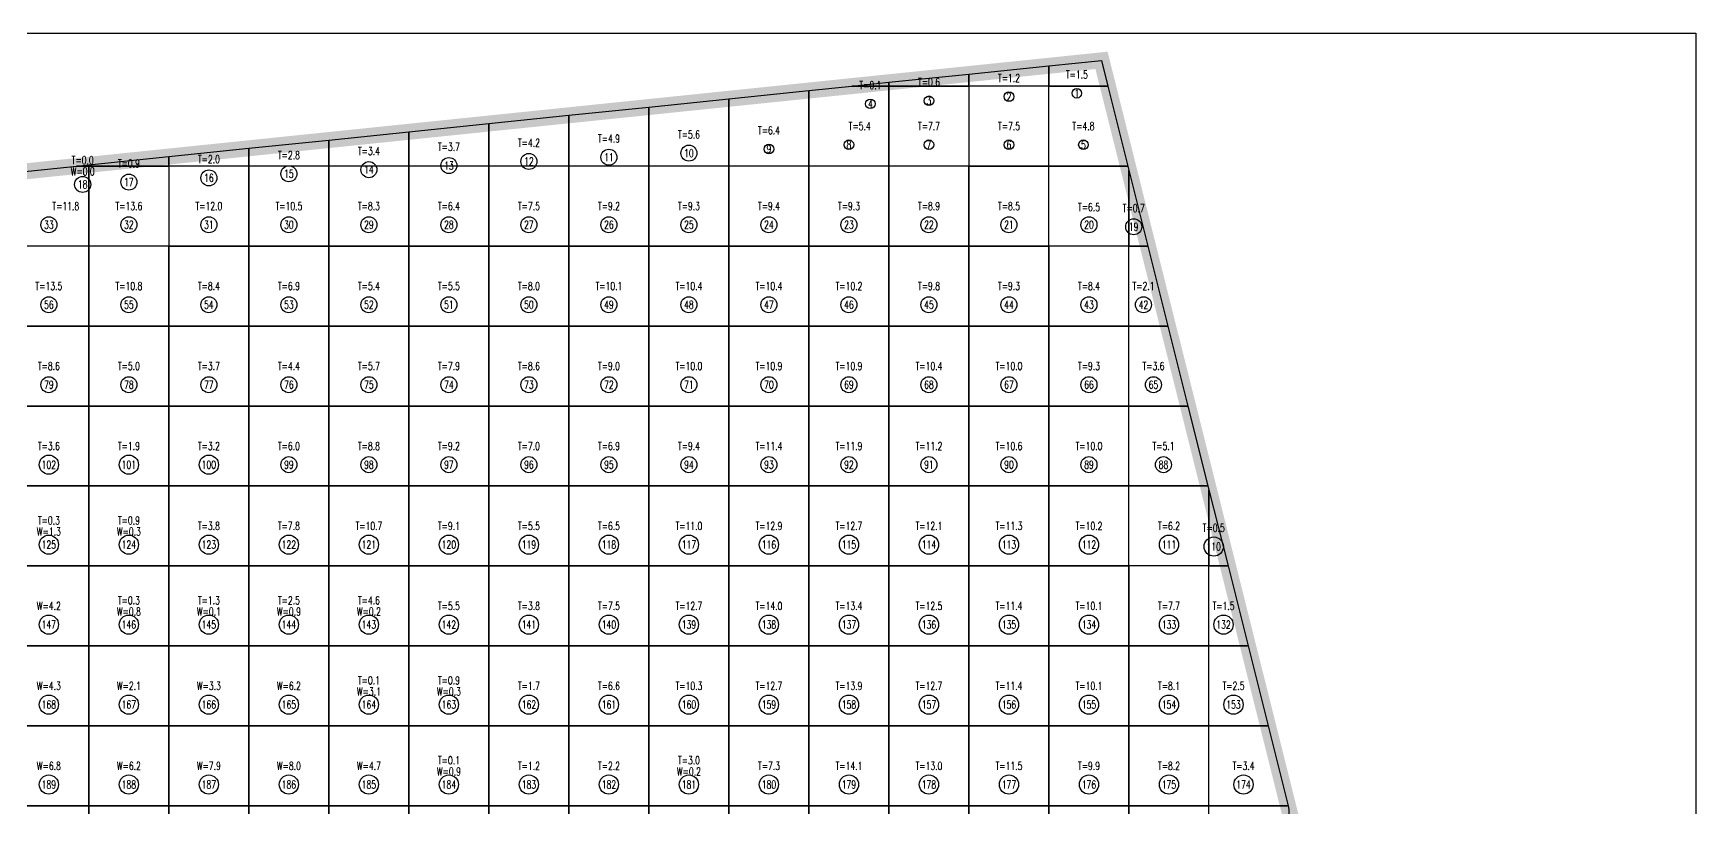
# Model space of a CAD drawing. Extents: x 4283 to 40403, y 1134 to 1764.
# Drawn here: x 13226.9 to 13313.5, y 1633.7 to 1674.1 of the extents above; entities that cross this region are included whole.
import ezdxf
from ezdxf.enums import TextEntityAlignment as Align

# ---------------------------------------------------------------- set-up
doc = ezdxf.new("R2010")
doc.units = 0
for name, color, linetype in [('tdz_14-3方格网', 2, 'Continuous'), ('tdz_14-3方格网计算', 7, 'Continuous'), ('tdz_土方计算图', 7, 'Continuous'), ('tdz_格田', 6, 'Continuous')]:
    doc.layers.add(name, color=color, linetype=linetype)
doc.styles.add('GLandNum', font='txt_____.ttf', dxfattribs={"width": 0.7, "height": 0.5})

msp = doc.modelspace()

# ---------------------------------------------------------------- linework, layer by layer
at = {"layer": 'tdz_14-3方格网', "linetype": 'Continuous'}
for points in [[(13275.61, 1671.968, 2831.192), (13275.61, 1671.338, 2831.193), (13271.443, 1671.338, 2831.403), (13271.443, 1671.538, 2831.401)], [(13279.776, 1672.398, 2830.983), (13279.776, 1671.338, 2830.977), (13275.61, 1671.338, 2831.193), (13275.61, 1671.968, 2831.192)], [(13282.847, 1671.338, 2830.842), (13279.776, 1671.338, 2830.977), (13279.776, 1672.398, 2830.983), (13282.512, 1672.68, 2830.845)], [(13267.276, 1671.108, 2831.611), (13267.276, 1667.172, 2831.59), (13263.11, 1667.172, 2831.808), (13263.11, 1670.678, 2831.82)], [(13269.511, 1671.338, 2831.498), (13271.443, 1671.338, 2831.403), (13271.443, 1667.172, 2831.382), (13267.276, 1667.172, 2831.59), (13267.276, 1671.108, 2831.611)], [(13271.443, 1671.538, 2831.401), (13271.443, 1671.338, 2831.403), (13269.511, 1671.338, 2831.498)], [(13271.443, 1667.172, 2831.382), (13271.443, 1671.338, 2831.403), (13275.61, 1671.338, 2831.193), (13275.61, 1667.172, 2831.182)], [(13275.61, 1671.338, 2831.193), (13275.61, 1667.172, 2831.182), (13279.776, 1667.172, 2830.982), (13279.776, 1671.338, 2830.977)], [(13279.776, 1671.338, 2830.977), (13282.847, 1671.338, 2830.842), (13283.89, 1667.172, 2830.833), (13279.776, 1667.172, 2830.982)], [(13258.943, 1670.248, 2832.029), (13258.943, 1667.172, 2832.028), (13254.776, 1667.172, 2832.246), (13254.776, 1669.818, 2832.239)], [(13263.11, 1670.678, 2831.82), (13263.11, 1667.172, 2831.808), (13258.943, 1667.172, 2832.028), (13258.943, 1670.248, 2832.029)], [(13250.61, 1669.388, 2832.448), (13250.61, 1667.172, 2832.465), (13246.443, 1667.172, 2832.642), (13246.443, 1668.958, 2832.637)], [(13254.776, 1669.818, 2832.239), (13254.776, 1667.172, 2832.246), (13250.61, 1667.172, 2832.465), (13250.61, 1669.388, 2832.448)], [(13242.276, 1668.528, 2832.806), (13242.276, 1667.172, 2832.81), (13238.11, 1667.172, 2832.978), (13238.11, 1668.098, 2832.976)], [(13246.443, 1668.958, 2832.637), (13246.443, 1667.172, 2832.642), (13242.276, 1667.172, 2832.81), (13242.276, 1668.528, 2832.806)], [(13233.943, 1667.668, 2833.146), (13233.943, 1667.172, 2833.147), (13229.776, 1667.172, 2833.315), (13229.776, 1667.238, 2833.315)], [(13238.11, 1668.098, 2832.976), (13238.11, 1667.172, 2832.978), (13233.943, 1667.172, 2833.147), (13233.943, 1667.668, 2833.146)], [(13229.131, 1667.172, 2833.342), (13229.776, 1667.172, 2833.315), (13229.776, 1663.005, 2833.367), (13225.61, 1663.005, 2833.516), (13225.61, 1666.808, 2833.485)], [(13229.776, 1667.238, 2833.315), (13229.776, 1667.172, 2833.315), (13229.131, 1667.172, 2833.342)], [(13229.776, 1663.005, 2833.367), (13229.776, 1667.172, 2833.315), (13233.943, 1667.172, 2833.147), (13233.943, 1663.005, 2833.219)], [(13233.943, 1667.172, 2833.147), (13233.943, 1663.005, 2833.219), (13238.11, 1663.005, 2833.07), (13238.11, 1667.172, 2832.978)], [(13238.11, 1667.172, 2832.978), (13238.11, 1663.005, 2833.07), (13242.276, 1663.005, 2832.901), (13242.276, 1667.172, 2832.81)], [(13242.276, 1667.172, 2832.81), (13242.276, 1663.005, 2832.901), (13246.443, 1663.005, 2832.841), (13246.443, 1667.172, 2832.642)], [(13246.443, 1667.172, 2832.642), (13246.443, 1663.005, 2832.841), (13250.61, 1663.005, 2832.656), (13250.61, 1667.172, 2832.465)], [(13250.61, 1667.172, 2832.465), (13250.61, 1663.005, 2832.656), (13254.776, 1663.005, 2832.235), (13254.776, 1667.172, 2832.246)], [(13254.776, 1667.172, 2832.246), (13254.776, 1663.005, 2832.235), (13258.943, 1663.005, 2832.012), (13258.943, 1667.172, 2832.028)], [(13258.943, 1667.172, 2832.028), (13258.943, 1663.005, 2832.012), (13263.11, 1663.005, 2831.798), (13263.11, 1667.172, 2831.808)], [(13263.11, 1667.172, 2831.808), (13263.11, 1663.005, 2831.798), (13267.276, 1663.005, 2831.59), (13267.276, 1667.172, 2831.59)], [(13267.276, 1667.172, 2831.59), (13267.276, 1663.005, 2831.59), (13271.443, 1663.005, 2831.39), (13271.443, 1667.172, 2831.382)], [(13271.443, 1667.172, 2831.382), (13271.443, 1663.005, 2831.39), (13275.61, 1663.005, 2831.191), (13275.61, 1667.172, 2831.182)], [(13275.61, 1667.172, 2831.182), (13275.61, 1663.005, 2831.191), (13279.776, 1663.005, 2830.991), (13279.776, 1667.172, 2830.982)], [(13283.943, 1666.958, 2830.833), (13283.943, 1663.005, 2830.833), (13279.776, 1663.005, 2830.991), (13279.776, 1667.172, 2830.982), (13283.89, 1667.172, 2830.833)], [(13284.932, 1663.005, 2830.833), (13283.943, 1663.005, 2830.833), (13283.943, 1666.958, 2830.833)], [(13225.61, 1663.005, 2833.516), (13225.61, 1658.838, 2833.7), (13229.776, 1658.838, 2833.492), (13229.776, 1663.005, 2833.367)], [(13229.776, 1663.005, 2833.367), (13229.776, 1658.838, 2833.492), (13233.943, 1658.838, 2833.497), (13233.943, 1663.005, 2833.219)], [(13233.943, 1663.005, 2833.219), (13233.943, 1658.838, 2833.497), (13238.11, 1658.838, 2833.256), (13238.11, 1663.005, 2833.07)], [(13238.11, 1663.005, 2833.07), (13238.11, 1658.838, 2833.256), (13242.276, 1658.838, 2833.159), (13242.276, 1663.005, 2832.901)], [(13242.276, 1663.005, 2832.901), (13242.276, 1658.838, 2833.159), (13246.443, 1658.838, 2832.841), (13246.443, 1663.005, 2832.841)], [(13246.443, 1663.005, 2832.841), (13246.443, 1658.838, 2832.841), (13250.61, 1658.838, 2832.526), (13250.61, 1663.005, 2832.656)], [(13250.61, 1663.005, 2832.656), (13250.61, 1658.838, 2832.526), (13254.776, 1658.838, 2832.273), (13254.776, 1663.005, 2832.235)], [(13254.776, 1663.005, 2832.235), (13254.776, 1658.838, 2832.273), (13258.943, 1658.838, 2832.032), (13258.943, 1663.005, 2832.012)], [(13258.943, 1663.005, 2832.012), (13258.943, 1658.838, 2832.032), (13263.11, 1658.838, 2831.81), (13263.11, 1663.005, 2831.798)], [(13263.11, 1663.005, 2831.798), (13263.11, 1658.838, 2831.81), (13267.276, 1658.838, 2831.601), (13267.276, 1663.005, 2831.59)], [(13267.276, 1663.005, 2831.59), (13267.276, 1658.838, 2831.601), (13271.443, 1658.838, 2831.401), (13271.443, 1663.005, 2831.39)], [(13271.443, 1663.005, 2831.39), (13271.443, 1658.838, 2831.401), (13275.61, 1658.838, 2831.201), (13275.61, 1663.005, 2831.191)], [(13275.61, 1663.005, 2831.191), (13275.61, 1658.838, 2831.201), (13279.776, 1658.838, 2831.002), (13279.776, 1663.005, 2830.991)], [(13279.776, 1663.005, 2830.991), (13279.776, 1658.838, 2831.002), (13283.943, 1658.838, 2830.833), (13283.943, 1663.005, 2830.833)], [(13283.943, 1663.005, 2830.833), (13284.932, 1663.005, 2830.833), (13285.974, 1658.838, 2830.833), (13283.943, 1658.838, 2830.833)], [(13225.61, 1658.838, 2833.7), (13225.61, 1654.672, 2833.858), (13229.776, 1654.672, 2833.83), (13229.776, 1658.838, 2833.492)], [(13229.776, 1658.838, 2833.492), (13229.776, 1654.672, 2833.83), (13233.943, 1654.672, 2833.677), (13233.943, 1658.838, 2833.497)], [(13233.943, 1658.838, 2833.497), (13233.943, 1654.672, 2833.677), (13238.11, 1654.672, 2833.386), (13238.11, 1658.838, 2833.256)], [(13238.11, 1658.838, 2833.256), (13238.11, 1654.672, 2833.386), (13242.276, 1654.672, 2833.075), (13242.276, 1658.838, 2833.159)], [(13242.276, 1658.838, 2833.159), (13242.276, 1654.672, 2833.075), (13246.443, 1654.672, 2832.77), (13246.443, 1658.838, 2832.841)], [(13246.443, 1658.838, 2832.841), (13246.443, 1654.672, 2832.77), (13250.61, 1654.672, 2832.564), (13250.61, 1658.838, 2832.526)], [(13250.61, 1658.838, 2832.526), (13250.61, 1654.672, 2832.564), (13254.776, 1654.672, 2832.395), (13254.776, 1658.838, 2832.273)], [(13254.776, 1658.838, 2832.273), (13254.776, 1654.672, 2832.395), (13258.943, 1654.672, 2832.154), (13258.943, 1658.838, 2832.032)], [(13258.943, 1658.838, 2832.032), (13258.943, 1654.672, 2832.154), (13263.11, 1654.672, 2831.871), (13263.11, 1658.838, 2831.81)], [(13263.11, 1658.838, 2831.81), (13263.11, 1654.672, 2831.871), (13267.276, 1654.672, 2831.609), (13267.276, 1658.838, 2831.601)], [(13267.276, 1658.838, 2831.601), (13267.276, 1654.672, 2831.609), (13271.443, 1654.672, 2831.418), (13271.443, 1658.838, 2831.401)], [(13271.443, 1658.838, 2831.401), (13271.443, 1654.672, 2831.418), (13275.61, 1654.672, 2831.224), (13275.61, 1658.838, 2831.201)], [(13275.61, 1658.838, 2831.201), (13275.61, 1654.672, 2831.224), (13279.776, 1654.672, 2831.026), (13279.776, 1658.838, 2831.002)], [(13279.776, 1658.838, 2831.002), (13279.776, 1654.672, 2831.026), (13283.943, 1654.672, 2830.833), (13283.943, 1658.838, 2830.833)], [(13283.943, 1658.838, 2830.833), (13285.974, 1658.838, 2830.833), (13287.017, 1654.672, 2830.833), (13283.943, 1654.672, 2830.833)], [(13225.61, 1654.672, 2833.858), (13225.61, 1650.505, 2834.085), (13229.776, 1650.505, 2833.926), (13229.776, 1654.672, 2833.83)], [(13229.776, 1654.672, 2833.83), (13229.776, 1650.505, 2833.926), (13233.943, 1650.505, 2833.633), (13233.943, 1654.672, 2833.677)], [(13233.943, 1654.672, 2833.677), (13233.943, 1650.505, 2833.633), (13238.11, 1650.505, 2833.339), (13238.11, 1654.672, 2833.386)], [(13238.11, 1654.672, 2833.386), (13238.11, 1650.505, 2833.339), (13242.276, 1650.505, 2833.014), (13242.276, 1654.672, 2833.075)], [(13242.276, 1654.672, 2833.075), (13242.276, 1650.505, 2833.014), (13246.443, 1650.505, 2832.725), (13246.443, 1654.672, 2832.77)], [(13246.443, 1654.672, 2832.77), (13246.443, 1650.505, 2832.725), (13250.61, 1650.505, 2832.616), (13250.61, 1654.672, 2832.564)], [(13250.61, 1654.672, 2832.564), (13250.61, 1650.505, 2832.616), (13254.776, 1650.505, 2832.543), (13254.776, 1654.672, 2832.395)], [(13254.776, 1654.672, 2832.395), (13254.776, 1650.505, 2832.543), (13258.943, 1650.505, 2832.193), (13258.943, 1654.672, 2832.154)], [(13258.943, 1654.672, 2832.154), (13258.943, 1650.505, 2832.193), (13263.11, 1650.505, 2831.876), (13263.11, 1654.672, 2831.871)], [(13263.11, 1654.672, 2831.871), (13263.11, 1650.505, 2831.876), (13267.276, 1650.505, 2831.613), (13267.276, 1654.672, 2831.609)], [(13267.276, 1654.672, 2831.609), (13267.276, 1650.505, 2831.613), (13271.443, 1650.505, 2831.421), (13271.443, 1654.672, 2831.418)], [(13271.443, 1654.672, 2831.418), (13271.443, 1650.505, 2831.421), (13275.61, 1650.505, 2831.23), (13275.61, 1654.672, 2831.224)], [(13275.61, 1654.672, 2831.224), (13275.61, 1650.505, 2831.23), (13279.776, 1650.505, 2831.039), (13279.776, 1654.672, 2831.026)], [(13279.776, 1654.672, 2831.026), (13279.776, 1650.505, 2831.039), (13283.943, 1650.505, 2830.854), (13283.943, 1654.672, 2830.833)], [(13283.943, 1654.672, 2830.833), (13287.017, 1654.672, 2830.833), (13288.059, 1650.505, 2830.833), (13283.943, 1650.505, 2830.854)], [(13225.61, 1650.505, 2834.085), (13225.61, 1646.338, 2834.344), (13229.776, 1646.338, 2834.107), (13229.776, 1650.505, 2833.926)], [(13229.776, 1650.505, 2833.926), (13229.776, 1646.338, 2834.107), (13233.943, 1646.338, 2833.718), (13233.943, 1650.505, 2833.633)], [(13233.943, 1650.505, 2833.633), (13233.943, 1646.338, 2833.718), (13238.11, 1646.338, 2833.419), (13238.11, 1650.505, 2833.339)], [(13238.11, 1650.505, 2833.339), (13238.11, 1646.338, 2833.419), (13242.276, 1646.338, 2832.953), (13242.276, 1650.505, 2833.014)], [(13242.276, 1650.505, 2833.014), (13242.276, 1646.338, 2832.953), (13246.443, 1646.338, 2832.793), (13246.443, 1650.505, 2832.725)], [(13246.443, 1650.505, 2832.725), (13246.443, 1646.338, 2832.793), (13250.61, 1646.338, 2832.717), (13250.61, 1650.505, 2832.616)], [(13250.61, 1650.505, 2832.616), (13250.61, 1646.338, 2832.717), (13254.776, 1646.338, 2832.596), (13254.776, 1650.505, 2832.543)], [(13254.776, 1650.505, 2832.543), (13254.776, 1646.338, 2832.596), (13258.943, 1646.338, 2832.154), (13258.943, 1650.505, 2832.193)], [(13258.943, 1650.505, 2832.193), (13258.943, 1646.338, 2832.154), (13263.11, 1646.338, 2831.81), (13263.11, 1650.505, 2831.876)], [(13263.11, 1650.505, 2831.876), (13263.11, 1646.338, 2831.81), (13267.276, 1646.338, 2831.624), (13267.276, 1650.505, 2831.613)], [(13267.276, 1650.505, 2831.613), (13267.276, 1646.338, 2831.624), (13271.443, 1646.338, 2831.434), (13271.443, 1650.505, 2831.421)], [(13271.443, 1650.505, 2831.421), (13271.443, 1646.338, 2831.434), (13275.61, 1646.338, 2831.244), (13275.61, 1650.505, 2831.23)], [(13275.61, 1650.505, 2831.23), (13275.61, 1646.338, 2831.244), (13279.776, 1646.338, 2831.072), (13279.776, 1650.505, 2831.039)], [(13279.776, 1650.505, 2831.039), (13279.776, 1646.338, 2831.072), (13283.943, 1646.338, 2830.901), (13283.943, 1650.505, 2830.854)], [(13288.11, 1650.302, 2830.833), (13288.11, 1646.338, 2830.833), (13283.943, 1646.338, 2830.901), (13283.943, 1650.505, 2830.854), (13288.059, 1650.505, 2830.833)], [(13289.101, 1646.338, 2830.833), (13288.11, 1646.338, 2830.833), (13288.11, 1650.302, 2830.833)], [(13225.61, 1646.338, 2834.344), (13225.61, 1642.172, 2834.492), (13229.776, 1642.172, 2834.09), (13229.776, 1646.338, 2834.107)], [(13229.776, 1646.338, 2834.107), (13229.776, 1642.172, 2834.09), (13233.943, 1642.172, 2833.77), (13233.943, 1646.338, 2833.718)], [(13233.943, 1646.338, 2833.718), (13233.943, 1642.172, 2833.77), (13238.11, 1642.172, 2833.708), (13238.11, 1646.338, 2833.419)], [(13238.11, 1646.338, 2833.419), (13238.11, 1642.172, 2833.708), (13242.276, 1642.172, 2833.604), (13242.276, 1646.338, 2832.953)], [(13242.276, 1646.338, 2832.953), (13242.276, 1642.172, 2833.604), (13246.443, 1642.172, 2833.056), (13246.443, 1646.338, 2832.793)], [(13246.443, 1646.338, 2832.793), (13246.443, 1642.172, 2833.056), (13250.61, 1642.172, 2832.916), (13250.61, 1646.338, 2832.717)], [(13250.61, 1646.338, 2832.717), (13250.61, 1642.172, 2832.916), (13254.776, 1642.172, 2832.617), (13254.776, 1646.338, 2832.596)], [(13254.776, 1646.338, 2832.596), (13254.776, 1642.172, 2832.617), (13258.943, 1642.172, 2832.136), (13258.943, 1646.338, 2832.154)], [(13258.943, 1646.338, 2832.154), (13258.943, 1642.172, 2832.136), (13263.11, 1642.172, 2831.852), (13263.11, 1646.338, 2831.81)], [(13263.11, 1646.338, 2831.81), (13263.11, 1642.172, 2831.852), (13267.276, 1642.172, 2831.639), (13267.276, 1646.338, 2831.624)], [(13267.276, 1646.338, 2831.624), (13267.276, 1642.172, 2831.639), (13271.443, 1642.172, 2831.46), (13271.443, 1646.338, 2831.434)], [(13271.443, 1646.338, 2831.434), (13271.443, 1642.172, 2831.46), (13275.61, 1642.172, 2831.289), (13275.61, 1646.338, 2831.244)], [(13275.61, 1646.338, 2831.244), (13275.61, 1642.172, 2831.289), (13279.776, 1642.172, 2831.117), (13279.776, 1646.338, 2831.072)], [(13279.776, 1646.338, 2831.072), (13279.776, 1642.172, 2831.117), (13283.943, 1642.172, 2830.943), (13283.943, 1646.338, 2830.901)], [(13283.943, 1646.338, 2830.901), (13283.943, 1642.172, 2830.943), (13288.11, 1642.172, 2830.833), (13288.11, 1646.338, 2830.833)], [(13288.11, 1646.338, 2830.833), (13289.101, 1646.338, 2830.833), (13290.144, 1642.172, 2830.833), (13288.11, 1642.172, 2830.833)], [(13225.61, 1642.172, 2834.492), (13225.61, 1638.005, 2834.43), (13229.776, 1638.005, 2834.188), (13229.776, 1642.172, 2834.09)], [(13229.776, 1642.172, 2834.09), (13229.776, 1638.005, 2834.188), (13233.943, 1638.005, 2834.041), (13233.943, 1642.172, 2833.77)], [(13233.943, 1642.172, 2833.77), (13233.943, 1638.005, 2834.041), (13238.11, 1638.005, 2833.922), (13238.11, 1642.172, 2833.708)], [(13238.11, 1642.172, 2833.708), (13238.11, 1638.005, 2833.922), (13242.276, 1638.005, 2833.668), (13242.276, 1642.172, 2833.604)], [(13242.276, 1642.172, 2833.604), (13242.276, 1638.005, 2833.668), (13246.443, 1638.005, 2833.327), (13246.443, 1642.172, 2833.056)], [(13246.443, 1642.172, 2833.056), (13246.443, 1638.005, 2833.327), (13250.61, 1638.005, 2833.008), (13250.61, 1642.172, 2832.916)], [(13250.61, 1642.172, 2832.916), (13250.61, 1638.005, 2833.008), (13254.776, 1638.005, 2832.684), (13254.776, 1642.172, 2832.617)], [(13254.776, 1642.172, 2832.617), (13254.776, 1638.005, 2832.684), (13258.943, 1638.005, 2832.333), (13258.943, 1642.172, 2832.136)], [(13258.943, 1642.172, 2832.136), (13258.943, 1638.005, 2832.333), (13263.11, 1638.005, 2832.108), (13263.11, 1642.172, 2831.852)], [(13263.11, 1642.172, 2831.852), (13263.11, 1638.005, 2832.108), (13267.276, 1638.005, 2831.659), (13267.276, 1642.172, 2831.639)], [(13267.276, 1642.172, 2831.639), (13267.276, 1638.005, 2831.659), (13271.443, 1638.005, 2831.484), (13271.443, 1642.172, 2831.46)], [(13271.443, 1642.172, 2831.46), (13271.443, 1638.005, 2831.484), (13275.61, 1638.005, 2831.31), (13275.61, 1642.172, 2831.289)], [(13275.61, 1642.172, 2831.289), (13275.61, 1638.005, 2831.31), (13279.776, 1638.005, 2831.146), (13279.776, 1642.172, 2831.117)], [(13279.776, 1642.172, 2831.117), (13279.776, 1638.005, 2831.146), (13283.943, 1638.005, 2830.988), (13283.943, 1642.172, 2830.943)], [(13283.943, 1642.172, 2830.943), (13283.943, 1638.005, 2830.988), (13288.11, 1638.005, 2830.833), (13288.11, 1642.172, 2830.833)], [(13288.11, 1642.172, 2830.833), (13290.144, 1642.172, 2830.833), (13291.186, 1638.005, 2830.833), (13288.11, 1638.005, 2830.833)], [(13225.61, 1638.005, 2834.43), (13225.61, 1633.838, 2834.702), (13229.776, 1633.838, 2834.367), (13229.776, 1638.005, 2834.188)], [(13229.776, 1638.005, 2834.188), (13229.776, 1633.838, 2834.367), (13233.943, 1633.838, 2834.151), (13233.943, 1638.005, 2834.041)], [(13233.943, 1638.005, 2834.041), (13233.943, 1633.838, 2834.151), (13238.11, 1633.838, 2834.018), (13238.11, 1638.005, 2833.922)], [(13238.11, 1638.005, 2833.922), (13238.11, 1633.838, 2834.018), (13242.276, 1633.838, 2833.673), (13242.276, 1638.005, 2833.668)], [(13242.276, 1638.005, 2833.668), (13242.276, 1633.838, 2833.673), (13246.443, 1633.838, 2833.324), (13246.443, 1638.005, 2833.327)], [(13246.443, 1638.005, 2833.327), (13246.443, 1633.838, 2833.324), (13250.61, 1633.838, 2832.99), (13250.61, 1638.005, 2833.008)], [(13250.61, 1638.005, 2833.008), (13250.61, 1633.838, 2832.99), (13254.776, 1633.838, 2832.778), (13254.776, 1638.005, 2832.684)], [(13254.776, 1638.005, 2832.684), (13254.776, 1633.838, 2832.778), (13258.943, 1633.838, 2832.687), (13258.943, 1638.005, 2832.333)], [(13258.943, 1638.005, 2832.333), (13258.943, 1633.838, 2832.687), (13263.11, 1633.838, 2832.442), (13263.11, 1638.005, 2832.108)], [(13263.11, 1638.005, 2832.108), (13263.11, 1633.838, 2832.442), (13267.276, 1633.838, 2831.714), (13267.276, 1638.005, 2831.659)], [(13267.276, 1638.005, 2831.659), (13267.276, 1633.838, 2831.714), (13271.443, 1633.838, 2831.509), (13271.443, 1638.005, 2831.484)], [(13271.443, 1638.005, 2831.484), (13271.443, 1633.838, 2831.509), (13275.61, 1633.838, 2831.352), (13275.61, 1638.005, 2831.31)], [(13275.61, 1638.005, 2831.31), (13275.61, 1633.838, 2831.352), (13279.776, 1633.838, 2831.193), (13279.776, 1638.005, 2831.146)], [(13279.776, 1638.005, 2831.146), (13279.776, 1633.838, 2831.193), (13283.943, 1633.838, 2831.036), (13283.943, 1638.005, 2830.988)], [(13283.943, 1638.005, 2830.988), (13283.943, 1633.838, 2831.036), (13288.11, 1633.838, 2830.878), (13288.11, 1638.005, 2830.833)], [(13288.11, 1638.005, 2830.833), (13291.186, 1638.005, 2830.833), (13292.228, 1633.838, 2830.833), (13288.11, 1633.838, 2830.878)], [(13225.61, 1633.838, 2834.702), (13225.61, 1629.672, 2834.764), (13229.776, 1629.672, 2834.551), (13229.776, 1633.838, 2834.367)], [(13229.776, 1633.838, 2834.367), (13229.776, 1629.672, 2834.551), (13233.943, 1629.672, 2834.338), (13233.943, 1633.838, 2834.151)], [(13233.943, 1633.838, 2834.151), (13233.943, 1629.672, 2834.338), (13238.11, 1629.672, 2834.021), (13238.11, 1633.838, 2834.018)], [(13238.11, 1633.838, 2834.018), (13238.11, 1629.672, 2834.021), (13242.276, 1629.672, 2833.628), (13242.276, 1633.838, 2833.673)], [(13242.276, 1633.838, 2833.673), (13242.276, 1629.672, 2833.628), (13246.443, 1629.672, 2833.468), (13246.443, 1633.838, 2833.324)], [(13246.443, 1633.838, 2833.324), (13246.443, 1629.672, 2833.468), (13250.61, 1629.672, 2833.09), (13250.61, 1633.838, 2832.99)], [(13250.61, 1633.838, 2832.99), (13250.61, 1629.672, 2833.09), (13254.776, 1629.672, 2833.113), (13254.776, 1633.838, 2832.778)], [(13254.776, 1633.838, 2832.778), (13254.776, 1629.672, 2833.113), (13258.943, 1629.672, 2832.747), (13258.943, 1633.838, 2832.687)], [(13258.943, 1633.838, 2832.687), (13258.943, 1629.672, 2832.747), (13263.11, 1629.672, 2832.267), (13263.11, 1633.838, 2832.442)], [(13263.11, 1633.838, 2832.442), (13263.11, 1629.672, 2832.267), (13267.276, 1629.672, 2831.713), (13267.276, 1633.838, 2831.714)], [(13267.276, 1633.838, 2831.714), (13267.276, 1629.672, 2831.713), (13271.443, 1629.672, 2831.557), (13271.443, 1633.838, 2831.509)], [(13271.443, 1633.838, 2831.509), (13271.443, 1629.672, 2831.557), (13275.61, 1629.672, 2831.4), (13275.61, 1633.838, 2831.352)], [(13275.61, 1633.838, 2831.352), (13275.61, 1629.672, 2831.4), (13279.776, 1629.672, 2831.242), (13279.776, 1633.838, 2831.193)], [(13279.776, 1633.838, 2831.193), (13279.776, 1629.672, 2831.242), (13283.943, 1629.672, 2831.082), (13283.943, 1633.838, 2831.036)], [(13283.943, 1633.838, 2831.036), (13283.943, 1629.672, 2831.082), (13288.11, 1629.672, 2830.922), (13288.11, 1633.838, 2830.878)], [(13292.276, 1633.645, 2830.833), (13292.276, 1629.672, 2830.833), (13288.11, 1629.672, 2830.922), (13288.11, 1633.838, 2830.878), (13292.228, 1633.838, 2830.833)]]:
    msp.add_polyline3d(points, close=True, dxfattribs=at)
at = {"layer": 'tdz_14-3方格网计算', "color": 7, "linetype": 'Continuous'}
for centre, radius in [((13277.693, 1670.788), 0.25), ((13281.228, 1670.966), 0.25), ((13270.477, 1670.416), 0.25), ((13273.526, 1670.573), 0.25), ((13269.36, 1668.283), 0.25), ((13273.526, 1668.283), 0.25), ((13277.693, 1668.283), 0.25), ((13281.572, 1668.283), 0.25), ((13248.526, 1667.2), 0.417), ((13252.693, 1667.415), 0.417), ((13256.86, 1667.63), 0.417), ((13261.026, 1667.845), 0.417), ((13265.193, 1668.06), 0.25), ((13231.86, 1666.34), 0.417), ((13236.026, 1666.555), 0.417), ((13240.193, 1666.77), 0.417), ((13244.36, 1666.985), 0.417), ((13229.454, 1666.216), 0.417), ((13227.693, 1664.116), 0.417), ((13231.86, 1664.116), 0.417), ((13236.026, 1664.116), 0.417), ((13240.193, 1664.116), 0.417), ((13244.36, 1664.116), 0.417), ((13248.526, 1664.116), 0.417), ((13252.693, 1664.116), 0.417), ((13256.86, 1664.116), 0.417), ((13261.026, 1664.116), 0.417), ((13265.193, 1664.116), 0.417), ((13269.36, 1664.116), 0.417), ((13273.526, 1664.116), 0.417), ((13277.693, 1664.116), 0.417), ((13281.86, 1664.116), 0.417), ((13284.19, 1664.009), 0.417), ((13227.693, 1659.949), 0.417), ((13231.86, 1659.949), 0.417), ((13236.026, 1659.949), 0.417), ((13240.193, 1659.949), 0.417), ((13244.36, 1659.949), 0.417), ((13248.526, 1659.949), 0.417), ((13252.693, 1659.949), 0.417), ((13256.86, 1659.949), 0.417), ((13261.026, 1659.949), 0.417), ((13265.193, 1659.949), 0.417), ((13269.36, 1659.949), 0.417), ((13273.526, 1659.949), 0.417), ((13277.693, 1659.949), 0.417), ((13281.86, 1659.949), 0.417), ((13284.698, 1659.949), 0.417), ((13227.693, 1655.783), 0.417), ((13231.86, 1655.783), 0.417), ((13236.026, 1655.783), 0.417), ((13240.193, 1655.783), 0.417), ((13244.36, 1655.783), 0.417), ((13248.526, 1655.783), 0.417), ((13252.693, 1655.783), 0.417), ((13256.86, 1655.783), 0.417), ((13261.026, 1655.783), 0.417), ((13265.193, 1655.783), 0.417), ((13269.36, 1655.783), 0.417), ((13273.526, 1655.783), 0.417), ((13277.693, 1655.783), 0.417), ((13281.86, 1655.783), 0.417), ((13285.219, 1655.783), 0.417), ((13227.693, 1651.616), 0.5), ((13231.86, 1651.616), 0.5), ((13236.026, 1651.616), 0.5), ((13240.193, 1651.616), 0.417), ((13244.36, 1651.616), 0.417), ((13248.526, 1651.616), 0.417), ((13252.693, 1651.616), 0.417), ((13256.86, 1651.616), 0.417), ((13261.026, 1651.616), 0.417), ((13265.193, 1651.616), 0.417), ((13269.36, 1651.616), 0.417), ((13273.526, 1651.616), 0.417), ((13277.693, 1651.616), 0.417), ((13281.86, 1651.616), 0.417), ((13285.74, 1651.616), 0.417), ((13227.693, 1647.449), 0.5), ((13231.86, 1647.449), 0.5), ((13236.026, 1647.449), 0.5), ((13240.193, 1647.449), 0.5), ((13244.36, 1647.449), 0.5), ((13248.526, 1647.449), 0.5), ((13252.693, 1647.449), 0.5), ((13256.86, 1647.449), 0.5), ((13261.026, 1647.449), 0.5), ((13265.193, 1647.449), 0.5), ((13269.36, 1647.449), 0.5), ((13273.526, 1647.449), 0.5), ((13277.693, 1647.449), 0.5), ((13281.86, 1647.449), 0.5), ((13286.026, 1647.449), 0.5), ((13288.358, 1647.348), 0.5), ((13227.693, 1643.283), 0.5), ((13231.86, 1643.283), 0.5), ((13236.026, 1643.283), 0.5), ((13240.193, 1643.283), 0.5), ((13244.36, 1643.283), 0.5), ((13248.526, 1643.283), 0.5), ((13252.693, 1643.283), 0.5), ((13256.86, 1643.283), 0.5), ((13261.026, 1643.283), 0.5), ((13265.193, 1643.283), 0.5), ((13269.36, 1643.283), 0.5), ((13273.526, 1643.283), 0.5), ((13277.693, 1643.283), 0.5), ((13281.86, 1643.283), 0.5), ((13286.026, 1643.283), 0.5), ((13288.866, 1643.283), 0.5), ((13227.693, 1639.116), 0.5), ((13231.86, 1639.116), 0.5), ((13236.026, 1639.116), 0.5), ((13240.193, 1639.116), 0.5), ((13244.36, 1639.116), 0.5), ((13248.526, 1639.116), 0.5), ((13252.693, 1639.116), 0.5), ((13256.86, 1639.116), 0.5), ((13261.026, 1639.116), 0.5), ((13265.193, 1639.116), 0.5), ((13269.36, 1639.116), 0.5), ((13273.526, 1639.116), 0.5), ((13277.693, 1639.116), 0.5), ((13281.86, 1639.116), 0.5), ((13286.026, 1639.116), 0.5), ((13289.387, 1639.116), 0.5), ((13227.693, 1634.949), 0.5), ((13231.86, 1634.949), 0.5), ((13236.026, 1634.949), 0.5), ((13240.193, 1634.949), 0.5), ((13244.36, 1634.949), 0.5), ((13248.526, 1634.949), 0.5), ((13252.693, 1634.949), 0.5), ((13256.86, 1634.949), 0.5), ((13261.026, 1634.949), 0.5), ((13265.193, 1634.949), 0.5), ((13269.36, 1634.949), 0.5), ((13273.526, 1634.949), 0.5), ((13277.693, 1634.949), 0.5), ((13281.86, 1634.949), 0.5), ((13286.026, 1634.949), 0.5), ((13289.908, 1634.949), 0.5)]:
    msp.add_circle(centre, radius, dxfattribs=at)
at = {"layer": 'tdz_土方计算图', "linetype": 'Continuous'}
for points in [[(13183.46, 1674.092), (13313.46, 1674.092)], [(13313.46, 1674.092), (13313.46, 1514.092)]]:
    msp.add_lwpolyline(points, dxfattribs=at)
at = {"layer": 'tdz_格田', "linetype": 'Continuous', "lineweight": 60, "const_width": 0.833}
msp.add_lwpolyline([(13242.711, 1575.505), (13222.378, 1623.257), (13192.276, 1663.369), (13282.512, 1672.68), (13304.644, 1584.206), (13242.711, 1575.505)], close=True, dxfattribs=at)

# ---------------------------------------------------------------- texts
at = {"layer": 'tdz_14-3方格网计算', "color": 2, "linetype": 'Continuous', "style": 'GLandNum', "width": 0.7}
for s, p in [('T=1.2', (13277.693, 1671.76)), ('T=1.5', (13281.228, 1671.939)), ('T=0.1', (13270.477, 1671.388)), ('T=0.6', (13273.526, 1671.546)), ('T=5.4', (13269.918, 1669.255)), ('T=7.7', (13273.526, 1669.255)), ('T=7.5', (13277.693, 1669.255)), ('T=4.8', (13281.572, 1669.255)), ('T=4.2', (13252.693, 1668.387)), ('T=4.9', (13256.86, 1668.602)), ('T=5.6', (13261.026, 1668.817)), ('T=6.4', (13265.193, 1669.032)), ('T=0.0', (13229.454, 1667.48)), ('T=0.9', (13231.86, 1667.312)), ('T=2.0', (13236.026, 1667.527)), ('T=2.8', (13240.193, 1667.742)), ('T=3.4', (13244.36, 1667.957)), ('T=3.7', (13248.526, 1668.172)), ('T=11.8', (13228.573, 1665.088)), ('T=13.6', (13231.86, 1665.088)), ('T=12.0', (13236.026, 1665.088)), ('T=10.5', (13240.193, 1665.088)), ('T=8.3', (13244.36, 1665.088)), ('T=6.4', (13248.526, 1665.088)), ('T=7.5', (13252.693, 1665.088)), ('T=9.2', (13256.86, 1665.088)), ('T=9.3', (13261.026, 1665.088)), ('T=9.4', (13265.193, 1665.088)), ('T=9.3', (13269.36, 1665.088)), ('T=8.9', (13273.526, 1665.088)), ('T=8.5', (13277.693, 1665.088)), ('T=6.5', (13281.86, 1665.035)), ('T=0.7', (13284.19, 1664.982)), ('T=13.5', (13227.693, 1660.922)), ('T=10.8', (13231.86, 1660.922)), ('T=8.4', (13236.026, 1660.922)), ('T=6.9', (13240.193, 1660.922)), ('T=5.4', (13244.36, 1660.922)), ('T=5.5', (13248.526, 1660.922)), ('T=8.0', (13252.693, 1660.922)), ('T=10.1', (13256.86, 1660.922)), ('T=10.4', (13261.026, 1660.922)), ('T=10.4', (13265.193, 1660.922)), ('T=10.2', (13269.36, 1660.922)), ('T=9.8', (13273.526, 1660.922)), ('T=9.3', (13277.693, 1660.922)), ('T=8.4', (13281.86, 1660.922)), ('T=2.1', (13284.698, 1660.922)), ('T=8.6', (13227.693, 1656.755)), ('T=5.0', (13231.86, 1656.755)), ('T=3.7', (13236.026, 1656.755)), ('T=4.4', (13240.193, 1656.755)), ('T=5.7', (13244.36, 1656.755)), ('T=7.9', (13248.526, 1656.755)), ('T=8.6', (13252.693, 1656.755)), ('T=9.0', (13256.86, 1656.755)), ('T=10.0', (13261.026, 1656.755)), ('T=10.9', (13265.193, 1656.755)), ('T=10.9', (13269.36, 1656.755)), ('T=10.4', (13273.526, 1656.755)), ('T=10.0', (13277.693, 1656.755)), ('T=9.3', (13281.86, 1656.755)), ('T=3.6', (13285.219, 1656.755)), ('T=3.6', (13227.693, 1652.588)), ('T=1.9', (13231.86, 1652.588)), ('T=3.2', (13236.026, 1652.588)), ('T=6.0', (13240.193, 1652.588)), ('T=8.8', (13244.36, 1652.588)), ('T=9.2', (13248.526, 1652.588)), ('T=7.0', (13252.693, 1652.588)), ('T=6.9', (13256.86, 1652.588)), ('T=9.4', (13261.026, 1652.588)), ('T=11.4', (13265.193, 1652.588)), ('T=11.9', (13269.36, 1652.588)), ('T=11.2', (13273.526, 1652.588)), ('T=10.6', (13277.693, 1652.588)), ('T=10.0', (13281.86, 1652.588)), ('T=5.1', (13285.74, 1652.588)), ('T=0.3', (13227.693, 1648.713)), ('T=0.9', (13231.86, 1648.713)), ('T=3.8', (13236.026, 1648.422)), ('T=7.8', (13240.193, 1648.422)), ('T=10.7', (13244.36, 1648.422)), ('T=9.1', (13248.526, 1648.422)), ('T=5.5', (13252.693, 1648.422)), ('T=6.5', (13256.86, 1648.422)), ('T=11.0', (13261.026, 1648.422)), ('T=12.9', (13265.193, 1648.422)), ('T=12.7', (13269.36, 1648.422)), ('T=12.1', (13273.526, 1648.422)), ('T=11.3', (13277.693, 1648.422)), ('T=10.2', (13281.86, 1648.422)), ('T=6.2', (13286.026, 1648.422)), ('T=0.5', (13288.358, 1648.32)), ('T=0.3', (13231.86, 1644.547)), ('T=1.3', (13236.026, 1644.547)), ('T=2.5', (13240.193, 1644.547)), ('T=4.6', (13244.36, 1644.547)), ('T=5.5', (13248.526, 1644.255)), ('T=3.8', (13252.693, 1644.255)), ('T=7.5', (13256.86, 1644.255)), ('T=12.7', (13261.026, 1644.255)), ('T=14.0', (13265.193, 1644.255)), ('T=13.4', (13269.36, 1644.255)), ('T=12.5', (13273.526, 1644.255)), ('T=11.4', (13277.693, 1644.255)), ('T=10.1', (13281.86, 1644.255)), ('T=7.7', (13286.026, 1644.255)), ('T=1.5', (13288.866, 1644.255)), ('T=0.1', (13244.36, 1640.38)), ('T=0.9', (13248.526, 1640.38)), ('T=1.7', (13252.693, 1640.088)), ('T=6.6', (13256.86, 1640.088)), ('T=10.3', (13261.026, 1640.088)), ('T=12.7', (13265.193, 1640.088)), ('T=13.9', (13269.36, 1640.088)), ('T=12.7', (13273.526, 1640.088)), ('T=11.4', (13277.693, 1640.088)), ('T=10.1', (13281.86, 1640.088)), ('T=8.1', (13286.026, 1640.088)), ('T=2.5', (13289.387, 1640.088)), ('T=0.1', (13248.526, 1636.213)), ('T=3.0', (13261.026, 1636.213)), ('T=1.2', (13252.693, 1635.922)), ('T=2.2', (13256.86, 1635.922)), ('T=7.3', (13265.193, 1635.922)), ('T=14.1', (13269.36, 1635.922)), ('T=13.0', (13273.526, 1635.922)), ('T=11.5', (13277.693, 1635.922)), ('T=9.9', (13281.86, 1635.922)), ('T=8.2', (13286.026, 1635.922)), ('T=3.4', (13289.908, 1635.922))]:
    msp.add_text(s, height=0.4167, dxfattribs=at).set_placement(p, align=Align.MIDDLE_CENTER)
at = {"layer": 'tdz_14-3方格网计算', "color": 7, "linetype": 'Continuous', "style": 'GLandNum', "width": 0.7}
for s, height, p in [('2', 0.417, (13277.693, 1670.788)), ('1', 0.417, (13281.228, 1670.966)), ('4', 0.417, (13270.477, 1670.416)), ('3', 0.417, (13273.526, 1670.573)), ('8', 0.417, (13269.36, 1668.283)), ('7', 0.417, (13273.526, 1668.283)), ('6', 0.417, (13277.693, 1668.283)), ('5', 0.417, (13281.572, 1668.283)), ('12', 0.4167, (13252.693, 1667.415)), ('11', 0.4167, (13256.86, 1667.63)), ('10', 0.4167, (13261.026, 1667.845)), ('9', 0.417, (13265.193, 1668.06)), ('16', 0.4167, (13236.026, 1666.555)), ('15', 0.4167, (13240.193, 1666.77)), ('14', 0.4167, (13244.36, 1666.985)), ('13', 0.4167, (13248.526, 1667.2)), ('18', 0.4167, (13229.454, 1666.216)), ('17', 0.4167, (13231.86, 1666.34)), ('33', 0.4167, (13227.693, 1664.116)), ('32', 0.4167, (13231.86, 1664.116)), ('31', 0.4167, (13236.026, 1664.116)), ('30', 0.4167, (13240.193, 1664.116)), ('29', 0.4167, (13244.36, 1664.116)), ('28', 0.4167, (13248.526, 1664.116)), ('27', 0.4167, (13252.693, 1664.116)), ('26', 0.4167, (13256.86, 1664.116)), ('25', 0.4167, (13261.026, 1664.116)), ('24', 0.4167, (13265.193, 1664.116)), ('23', 0.4167, (13269.36, 1664.116)), ('22', 0.4167, (13273.526, 1664.116)), ('21', 0.4167, (13277.693, 1664.116)), ('20', 0.4167, (13281.86, 1664.116)), ('19', 0.4167, (13284.19, 1664.009)), ('56', 0.4167, (13227.693, 1659.949)), ('55', 0.4167, (13231.86, 1659.949)), ('54', 0.4167, (13236.026, 1659.949)), ('53', 0.4167, (13240.193, 1659.949)), ('52', 0.4167, (13244.36, 1659.949)), ('51', 0.4167, (13248.526, 1659.949)), ('50', 0.4167, (13252.693, 1659.949)), ('49', 0.4167, (13256.86, 1659.949)), ('48', 0.4167, (13261.026, 1659.949)), ('47', 0.4167, (13265.193, 1659.949)), ('46', 0.4167, (13269.36, 1659.949)), ('45', 0.4167, (13273.526, 1659.949)), ('44', 0.4167, (13277.693, 1659.949)), ('43', 0.4167, (13281.86, 1659.949)), ('42', 0.4167, (13284.698, 1659.949)), ('79', 0.4167, (13227.693, 1655.783)), ('78', 0.4167, (13231.86, 1655.783)), ('77', 0.4167, (13236.026, 1655.783)), ('76', 0.4167, (13240.193, 1655.783)), ('75', 0.4167, (13244.36, 1655.783)), ('74', 0.4167, (13248.526, 1655.783)), ('73', 0.4167, (13252.693, 1655.783)), ('72', 0.4167, (13256.86, 1655.783)), ('71', 0.4167, (13261.026, 1655.783)), ('70', 0.4167, (13265.193, 1655.783)), ('69', 0.4167, (13269.36, 1655.783)), ('68', 0.4167, (13273.526, 1655.783)), ('67', 0.4167, (13277.693, 1655.783)), ('66', 0.4167, (13281.86, 1655.783)), ('65', 0.4167, (13285.219, 1655.783)), ('102', 0.4167, (13227.693, 1651.616)), ('101', 0.4167, (13231.86, 1651.616)), ('100', 0.4167, (13236.026, 1651.616)), ('99', 0.4167, (13240.193, 1651.616)), ('98', 0.4167, (13244.36, 1651.616)), ('97', 0.4167, (13248.526, 1651.616)), ('96', 0.4167, (13252.693, 1651.616)), ('95', 0.4167, (13256.86, 1651.616)), ('94', 0.4167, (13261.026, 1651.616)), ('93', 0.4167, (13265.193, 1651.616)), ('92', 0.4167, (13269.36, 1651.616)), ('91', 0.4167, (13273.526, 1651.616)), ('90', 0.4167, (13277.693, 1651.616)), ('89', 0.4167, (13281.86, 1651.616)), ('88', 0.4167, (13285.74, 1651.616)), ('125', 0.4167, (13227.693, 1647.449)), ('124', 0.4167, (13231.86, 1647.449)), ('123', 0.4167, (13236.026, 1647.449)), ('122', 0.4167, (13240.193, 1647.449)), ('121', 0.4167, (13244.36, 1647.449)), ('120', 0.4167, (13248.526, 1647.449)), ('119', 0.4167, (13252.693, 1647.449)), ('118', 0.4167, (13256.86, 1647.449)), ('117', 0.4167, (13261.026, 1647.449)), ('116', 0.4167, (13265.193, 1647.449)), ('115', 0.4167, (13269.36, 1647.449)), ('114', 0.4167, (13273.526, 1647.449)), ('113', 0.4167, (13277.693, 1647.449)), ('112', 0.4167, (13281.86, 1647.449)), ('111', 0.4167, (13286.026, 1647.449)), ('110', 0.4167, (13288.358, 1647.348)), ('147', 0.4167, (13227.693, 1643.283)), ('146', 0.4167, (13231.86, 1643.283)), ('145', 0.4167, (13236.026, 1643.283)), ('144', 0.4167, (13240.193, 1643.283)), ('143', 0.4167, (13244.36, 1643.283)), ('142', 0.4167, (13248.526, 1643.283)), ('141', 0.4167, (13252.693, 1643.283)), ('140', 0.4167, (13256.86, 1643.283)), ('139', 0.4167, (13261.026, 1643.283)), ('138', 0.4167, (13265.193, 1643.283)), ('137', 0.4167, (13269.36, 1643.283)), ('136', 0.4167, (13273.526, 1643.283)), ('135', 0.4167, (13277.693, 1643.283)), ('134', 0.4167, (13281.86, 1643.283)), ('133', 0.4167, (13286.026, 1643.283)), ('132', 0.4167, (13288.866, 1643.283)), ('168', 0.4167, (13227.693, 1639.116)), ('167', 0.4167, (13231.86, 1639.116)), ('166', 0.4167, (13236.026, 1639.116)), ('165', 0.4167, (13240.193, 1639.116)), ('164', 0.4167, (13244.36, 1639.116)), ('163', 0.4167, (13248.526, 1639.116)), ('162', 0.4167, (13252.693, 1639.116)), ('161', 0.4167, (13256.86, 1639.116)), ('160', 0.4167, (13261.026, 1639.116)), ('159', 0.4167, (13265.193, 1639.116)), ('158', 0.4167, (13269.36, 1639.116)), ('157', 0.4167, (13273.526, 1639.116)), ('156', 0.4167, (13277.693, 1639.116)), ('155', 0.4167, (13281.86, 1639.116)), ('154', 0.4167, (13286.026, 1639.116)), ('153', 0.4167, (13289.387, 1639.116)), ('189', 0.4167, (13227.693, 1634.949)), ('188', 0.4167, (13231.86, 1634.949)), ('187', 0.4167, (13236.026, 1634.949)), ('186', 0.4167, (13240.193, 1634.949)), ('185', 0.4167, (13244.36, 1634.949)), ('184', 0.4167, (13248.526, 1634.949)), ('183', 0.4167, (13252.693, 1634.949)), ('182', 0.4167, (13256.86, 1634.949)), ('181', 0.4167, (13261.026, 1634.949)), ('180', 0.4167, (13265.193, 1634.949)), ('179', 0.4167, (13269.36, 1634.949)), ('178', 0.4167, (13273.526, 1634.949)), ('177', 0.4167, (13277.693, 1634.949)), ('176', 0.4167, (13281.86, 1634.949)), ('175', 0.4167, (13286.026, 1634.949)), ('174', 0.4167, (13289.908, 1634.949))]:
    msp.add_text(s, height=height, dxfattribs=at).set_placement(p, align=Align.MIDDLE_CENTER)
at = {"layer": 'tdz_14-3方格网计算', "color": 173, "linetype": 'Continuous', "style": 'GLandNum', "width": 0.7}
for s, p in [('W=0.0', (13229.454, 1666.897)), ('W=1.3', (13227.693, 1648.13)), ('W=0.3', (13231.86, 1648.13)), ('W=4.2', (13227.693, 1644.255)), ('W=0.8', (13231.86, 1643.963)), ('W=0.1', (13236.026, 1643.963)), ('W=0.9', (13240.193, 1643.963)), ('W=0.2', (13244.36, 1643.963)), ('W=4.3', (13227.693, 1640.088)), ('W=2.1', (13231.86, 1640.088)), ('W=3.3', (13236.026, 1640.088)), ('W=6.2', (13240.193, 1640.088)), ('W=3.1', (13244.36, 1639.797)), ('W=0.3', (13248.526, 1639.797)), ('W=6.8', (13227.693, 1635.922)), ('W=6.2', (13231.86, 1635.922)), ('W=7.9', (13236.026, 1635.922)), ('W=8.0', (13240.193, 1635.922)), ('W=4.7', (13244.36, 1635.922)), ('W=0.9', (13248.526, 1635.63)), ('W=0.2', (13261.026, 1635.63))]:
    msp.add_text(s, height=0.4167, dxfattribs=at).set_placement(p, align=Align.MIDDLE_CENTER)

doc.saveas('drawing.dxf')
